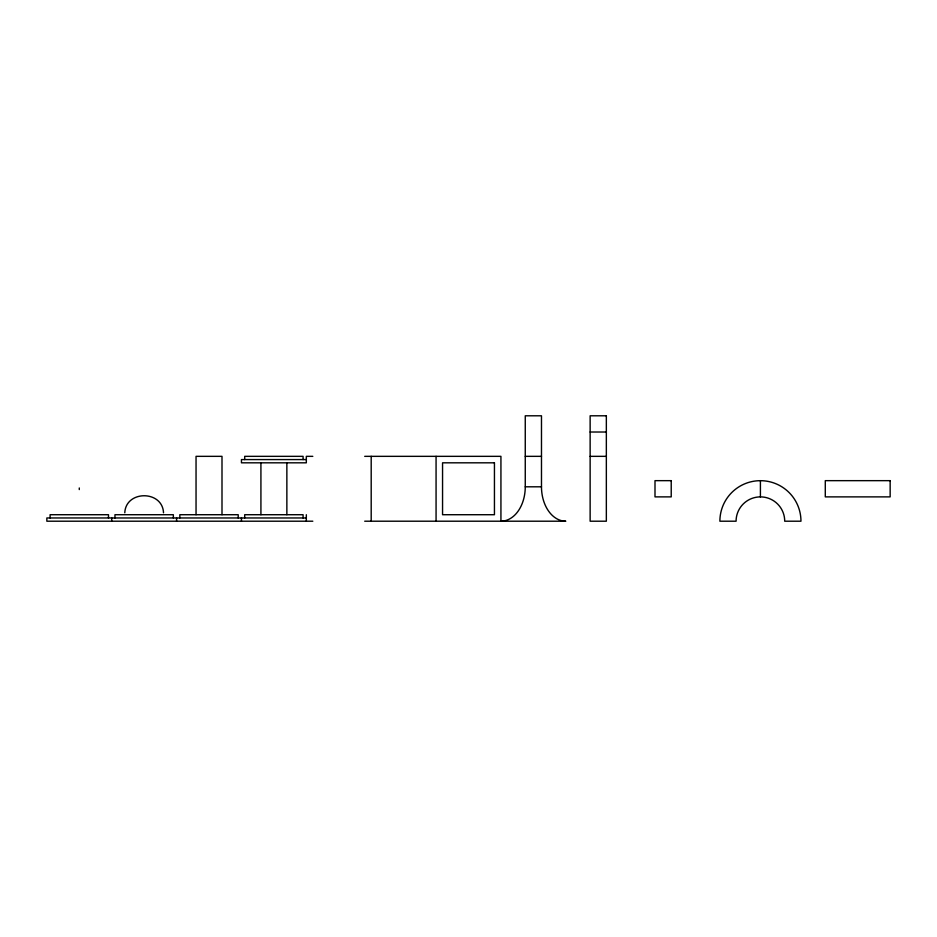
<?xml version="1.0" encoding="UTF-8"?>
<svg xmlns="http://www.w3.org/2000/svg" width="937" height="937" viewBox="0 0 937 937"><rect width="100%" height="100%" fill="white"/><g stroke="black" fill="none" stroke-linecap="round" stroke-linejoin="round"><path stroke-width="1.41" d="M124.785 512.808C125.781 490.074 162.523 490.074 163.518 512.808M590.134 432.016L606.344 432.016M312.817 456.342L306.329 456.342L306.329 462.819L241.453 462.819L241.453 459.575L306.329 459.575M364.704 456.342L500.932 456.342L500.932 521.206A34.4 24.327 90 0 0 525.259 486.807L525.259 415.794L541.481 415.794L541.481 486.807A34.4 24.327 90 0 0 565.807 521.206L364.704 521.206M525.259 456.342L541.481 456.342M590.134 456.342L606.344 456.342M525.259 486.807L541.481 486.807M306.329 517.962L46.85 517.962L46.85 521.206L312.817 521.206M760.411 480.658L760.411 496.879A24.315 24.315 0 0 1 784.714 521.206L800.959 521.206A40.514 40.514 0 0 0 760.399 480.681A40.514 40.514 0 0 0 719.885 521.206L736.084 521.206A24.315 24.315 0 0 1 760.411 496.891M436.068 456.342L436.068 521.206M371.193 456.342L371.193 521.206M306.329 514.718L306.329 521.206M303.084 459.575L303.084 456.342L244.698 456.342L244.698 459.575M303.084 517.962L303.084 514.718L244.698 514.718L244.698 517.962M286.863 462.819L286.863 514.718M260.919 462.819L260.919 514.718M241.453 517.962L241.453 521.206M238.209 517.962L238.209 514.718L179.834 514.718L179.834 517.962M221.999 514.718L221.999 456.342L196.044 456.342L196.044 514.718M176.589 517.962L176.589 521.206M173.345 517.962L173.345 514.718L114.958 514.718L114.958 517.962M111.714 517.962L111.714 521.206M108.481 517.962L108.481 514.718L50.094 514.718L50.094 517.962M79.282 487.966L79.282 489.582M606.344 415.794L590.134 415.794L590.134 521.206L606.344 521.206L606.344 415.794M494.443 462.819L442.557 462.819L442.557 514.718L494.443 514.718L494.443 462.819M671.22 480.658L654.998 480.658L654.998 496.879L671.22 496.879L671.22 480.658M890.15 480.658L825.286 480.658L825.286 496.879L890.15 496.879L890.15 480.658"/></g></svg>
